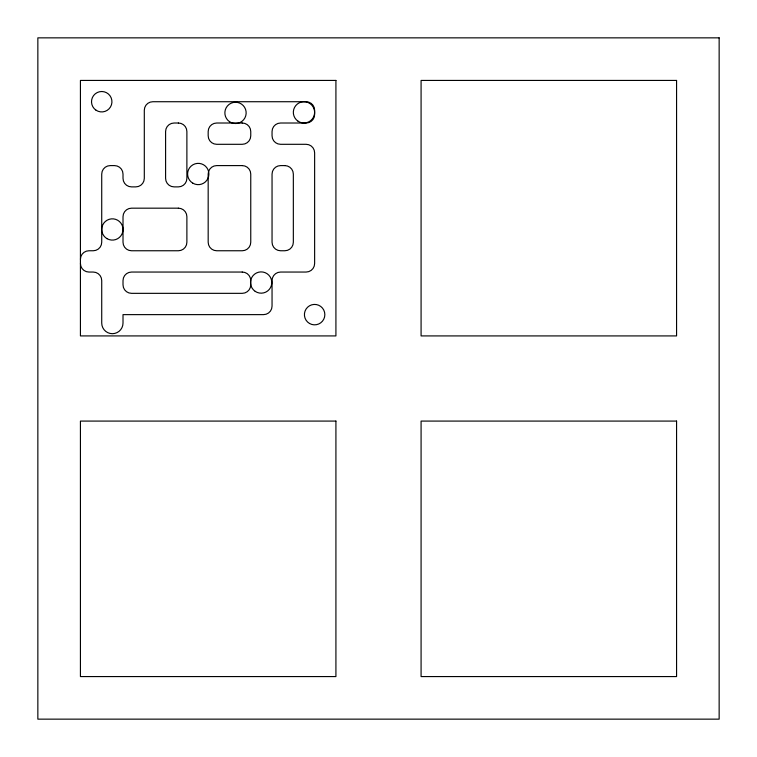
<?xml version="1.0" encoding="UTF-8"?>
<svg xmlns="http://www.w3.org/2000/svg" width="757" height="757" viewBox="0 0 757 757"><rect width="100%" height="100%" fill="white"/><g stroke="black" fill="none" stroke-linecap="round" stroke-linejoin="round"><path stroke-width="1.14" d="M80.431 263.531A8.516 8.516 0 0 0 88.948 272.047L93.206 272.047A8.516 8.516 0 0 1 101.722 280.563L101.722 323.05A10.645 10.645 0 0 0 112.367 333.695A10.645 10.645 0 0 0 123.013 323.05L123.013 314.628L263.531 314.628A8.516 8.516 0 0 0 272.047 306.112L272.047 280.563A8.516 8.516 0 0 1 280.563 272.047L306.112 272.047A8.516 8.516 0 0 0 314.628 263.531L314.628 152.819A8.516 8.516 0 0 0 306.112 144.303L280.563 144.303A8.516 8.516 0 0 1 272.047 135.787L272.047 131.529A8.516 8.516 0 0 1 280.563 123.013L306.112 123.013A8.516 8.516 0 0 0 314.628 114.496L314.628 110.238A8.516 8.516 0 0 0 306.112 101.722L152.819 101.722A8.516 8.516 0 0 0 144.303 110.238L144.303 178.368A8.516 8.516 0 0 1 135.787 186.884L131.529 186.884A8.516 8.516 0 0 1 123.013 178.368L123.013 174.11A8.516 8.516 0 0 0 114.496 165.594L110.238 165.594A8.516 8.516 0 0 0 101.722 174.11L101.722 242.24A8.516 8.516 0 0 1 93.206 250.756L88.948 250.756A8.516 8.516 0 0 0 80.431 259.273M719.15 37.85L37.85 37.85L37.85 719.15L719.15 719.15L719.15 37.85M335.919 80.431L80.431 80.431L80.431 335.919L335.919 335.919L335.919 80.431M676.569 80.431L421.081 80.431L421.081 335.919L676.569 335.919L676.569 80.431M178.368 123.013L174.11 123.013A8.516 8.516 0 0 0 165.594 131.529L165.594 178.368A8.516 8.516 0 0 0 174.11 186.884L178.368 186.884A8.516 8.516 0 0 0 186.884 178.368L186.884 131.529A8.516 8.516 0 0 0 178.368 123.013M242.24 123.013L216.691 123.013A8.516 8.516 0 0 0 208.175 131.529L208.175 135.787A8.516 8.516 0 0 0 216.691 144.303L242.24 144.303A8.516 8.516 0 0 0 250.756 135.787L250.756 131.529A8.516 8.516 0 0 0 242.24 123.013M242.24 165.594L216.691 165.594A8.516 8.516 0 0 0 208.175 174.11L208.175 242.24A8.516 8.516 0 0 0 216.691 250.756L242.24 250.756A8.516 8.516 0 0 0 250.756 242.24L250.756 174.11A8.516 8.516 0 0 0 242.24 165.594M284.821 165.594L280.563 165.594A8.516 8.516 0 0 0 272.047 174.11L272.047 242.24A8.516 8.516 0 0 0 280.563 250.756L284.821 250.756A8.516 8.516 0 0 0 293.338 242.24L293.338 174.11A8.516 8.516 0 0 0 284.821 165.594M178.368 208.175L131.529 208.175A8.516 8.516 0 0 0 123.013 216.691L123.013 242.24A8.516 8.516 0 0 0 131.529 250.756L178.368 250.756A8.516 8.516 0 0 0 186.884 242.24L186.884 216.691A8.516 8.516 0 0 0 178.368 208.175M242.24 272.047L131.529 272.047A8.516 8.516 0 0 0 123.013 280.563L123.013 284.821A8.516 8.516 0 0 0 131.529 293.338L242.24 293.338A8.516 8.516 0 0 0 250.756 284.821L250.756 280.563A8.516 8.516 0 0 0 242.24 272.047M335.919 421.081L80.431 421.081L80.431 676.569L335.919 676.569L335.919 421.081M676.569 421.081L421.081 421.081L421.081 676.569L676.569 676.569L676.569 421.081M229.541 121.697A10.645 10.645 0 0 0 246.129 113.645A10.645 10.645 0 0 0 230.857 103.312A10.645 10.645 0 0 0 229.541 121.697M255.185 291.35A10.645 10.645 0 0 0 271.772 283.298A10.645 10.645 0 0 0 256.5 272.965A10.645 10.645 0 0 0 255.185 291.35M107.049 238.682A10.645 10.645 0 0 0 123.013 229.466A10.645 10.645 0 0 0 107.049 220.249A10.645 10.645 0 0 0 107.049 238.682M298.012 121.186A10.645 10.645 0 0 0 314.6 113.124A10.645 10.645 0 0 0 299.327 102.791A10.645 10.645 0 0 0 298.012 121.186M309.518 323.476A10.22 10.22 0 0 0 324.848 314.628A10.22 10.22 0 0 0 309.518 305.781A10.22 10.22 0 0 0 309.518 323.476M95.997 110.181A10.22 10.22 0 0 0 111.913 102.45A10.22 10.22 0 0 0 97.256 92.534A10.22 10.22 0 0 0 95.997 110.181M192.912 183.222A10.645 10.645 0 0 0 208.885 174.006A10.645 10.645 0 0 0 192.912 164.789A10.645 10.645 0 0 0 192.912 183.222"/></g></svg>
